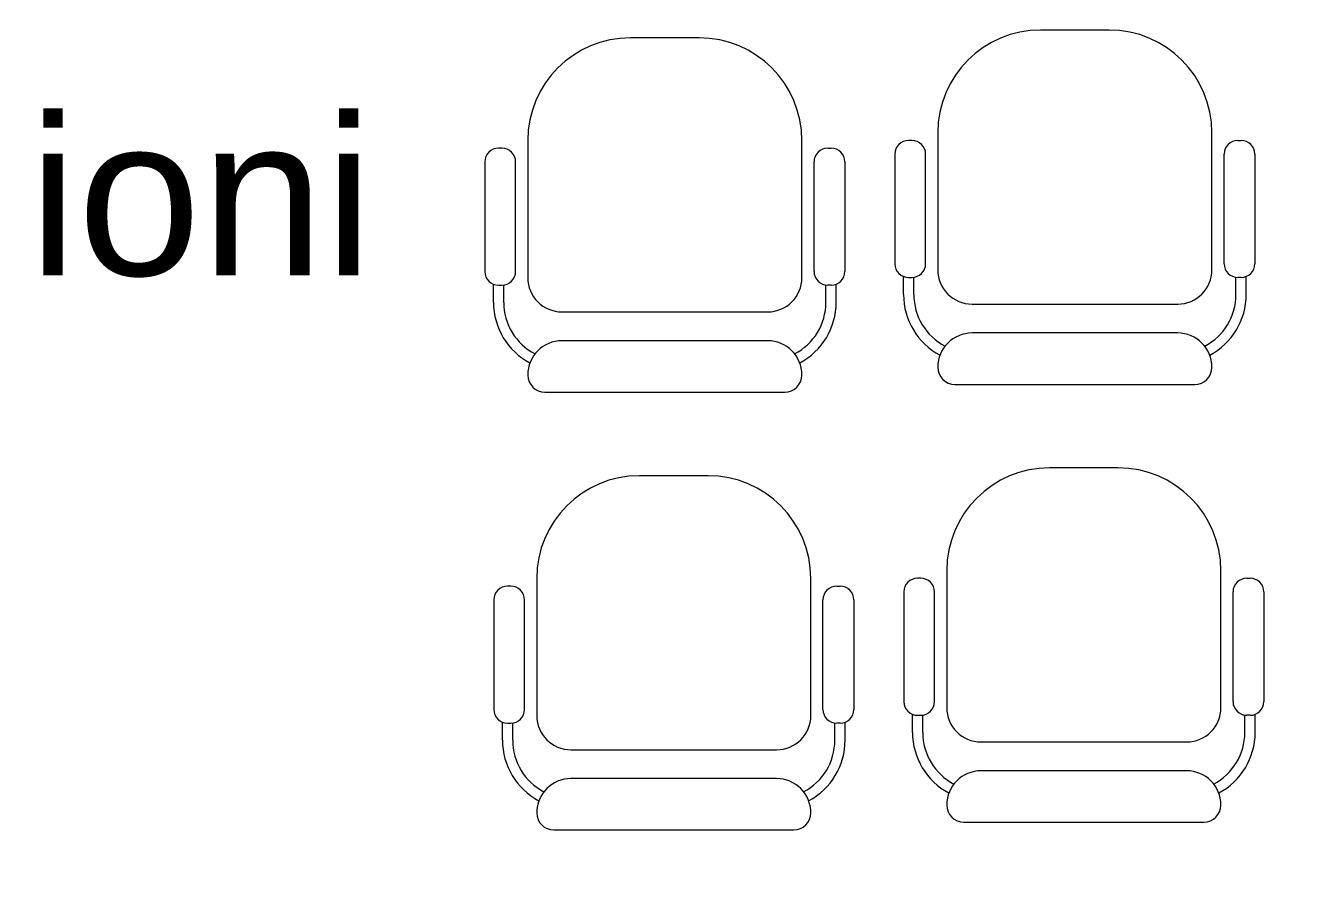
# Model space of a CAD drawing. Header units: millimetres. Extents: x -1911 to 4021, y -174 to 2851.
# Drawn here: x 2911.8 to 3111.5, y 1491.7 to 1625.1 of the extents above; entities that cross this region are included whole.
import ezdxf

# ---------------------------------------------------------------- set-up
doc = ezdxf.new("R2010")
doc.units = ezdxf.units.MM
doc.layers.add('ARREDI attrezzature - furniture', color=175, linetype='Continuous', lineweight=9)
doc.styles.get("Standard").update_dxf_attribs({"font": 'arial.ttf'})

msp = doc.modelspace()

# ---------------------------------------------------------------- linework, layer by layer
at = {"color": 2}
for radius in [700.64, 695.64]:
    msp.add_arc((2858.04, 1352.78), radius, 2.45403, 177.54597, dxfattribs=at)
at = {"layer": 'ARREDI attrezzature - furniture'}
for p, q in [((3082.55, 1624.33), (3071.75, 1624.33)), ((3082.55, 1624.33), (3071.75, 1624.33)), ((3082.55, 1624.33), (3071.75, 1624.33)), ((3082.55, 1624.33), (3071.75, 1624.33)), ((3082.55, 1624.33), (3071.75, 1624.33)), ((3082.55, 1624.33), (3071.75, 1624.33)), ((3017.94, 1623.1), (3007.14, 1623.1)), ((3017.94, 1623.1), (3007.14, 1623.1)), ((3017.94, 1623.1), (3007.14, 1623.1)), ((3017.94, 1623.1), (3007.14, 1623.1)), ((3017.94, 1623.1), (3007.14, 1623.1)), ((3017.94, 1623.1), (3007.14, 1623.1)), ((3055.55, 1608.13), (3055.55, 1586.53)), ((3055.55, 1608.13), (3055.55, 1586.53)), ((3055.55, 1608.13), (3055.55, 1586.53)), ((3055.55, 1608.13), (3055.55, 1586.53)), ((3055.55, 1608.13), (3055.55, 1586.53)), ((3055.55, 1608.13), (3055.55, 1586.53)), ((3098.75, 1586.53), (3098.75, 1608.13)), ((3098.75, 1586.53), (3098.75, 1608.13)), ((3098.75, 1586.53), (3098.75, 1608.13)), ((3098.75, 1586.53), (3098.75, 1608.13)), ((3098.75, 1586.53), (3098.75, 1608.13)), ((3098.75, 1586.53), (3098.75, 1608.13)), ((2986.87, 1605.7), (2986.33, 1605.7)), ((2986.87, 1605.7), (2986.33, 1605.7)), ((2986.87, 1605.7), (2986.33, 1605.7)), ((2986.87, 1605.7), (2986.33, 1605.7)), ((2986.87, 1605.7), (2986.33, 1605.7)), ((2986.87, 1605.7), (2986.33, 1605.7)), ((2990.94, 1606.9), (2990.94, 1585.3)), ((2990.94, 1606.9), (2990.94, 1585.3)), ((2990.94, 1606.9), (2990.94, 1585.3)), ((2990.94, 1606.9), (2990.94, 1585.3)), ((2990.94, 1606.9), (2990.94, 1585.3)), ((2990.94, 1606.9), (2990.94, 1585.3)), ((3034.14, 1585.3), (3034.14, 1606.9)), ((3034.14, 1585.3), (3034.14, 1606.9)), ((3034.14, 1585.3), (3034.14, 1606.9)), ((3034.14, 1585.3), (3034.14, 1606.9)), ((3034.14, 1585.3), (3034.14, 1606.9)), ((3034.14, 1585.3), (3034.14, 1606.9)), ((3038.21, 1605.7), (3038.75, 1605.7)), ((3038.21, 1605.7), (3038.75, 1605.7)), ((3038.21, 1605.7), (3038.75, 1605.7)), ((3038.21, 1605.7), (3038.75, 1605.7)), ((3038.21, 1605.7), (3038.75, 1605.7)), ((3038.21, 1605.7), (3038.75, 1605.7)), ((3051.48, 1606.93), (3050.94, 1606.93)), ((3051.48, 1606.93), (3050.94, 1606.93)), ((3051.48, 1606.93), (3050.94, 1606.93)), ((3051.48, 1606.93), (3050.94, 1606.93)), ((3051.48, 1606.93), (3050.94, 1606.93)), ((3051.48, 1606.93), (3050.94, 1606.93)), ((3102.82, 1606.93), (3103.36, 1606.93)), ((3102.82, 1606.93), (3103.36, 1606.93)), ((3102.82, 1606.93), (3103.36, 1606.93)), ((3102.82, 1606.93), (3103.36, 1606.93)), ((3102.82, 1606.93), (3103.36, 1606.93)), ((3102.82, 1606.93), (3103.36, 1606.93)), ((2984.17, 1603.54), (2984.17, 1586.26)), ((2984.17, 1603.54), (2984.17, 1586.26)), ((2984.17, 1603.54), (2984.17, 1586.26)), ((2984.17, 1603.54), (2984.17, 1586.26)), ((2984.17, 1603.54), (2984.17, 1586.26)), ((2984.17, 1603.54), (2984.17, 1586.26)), ((2989.03, 1586.26), (2989.03, 1603.54)), ((2989.03, 1586.26), (2989.03, 1603.54)), ((2989.03, 1586.26), (2989.03, 1603.54)), ((2989.03, 1586.26), (2989.03, 1603.54)), ((2989.03, 1586.26), (2989.03, 1603.54)), ((2989.03, 1586.26), (2989.03, 1603.54)), ((3036.05, 1586.26), (3036.05, 1603.54)), ((3036.05, 1586.26), (3036.05, 1603.54)), ((3036.05, 1586.26), (3036.05, 1603.54)), ((3036.05, 1586.26), (3036.05, 1603.54)), ((3036.05, 1586.26), (3036.05, 1603.54)), ((3036.05, 1586.26), (3036.05, 1603.54)), ((3040.91, 1603.54), (3040.91, 1586.26)), ((3040.91, 1603.54), (3040.91, 1586.26)), ((3040.91, 1603.54), (3040.91, 1586.26)), ((3040.91, 1603.54), (3040.91, 1586.26)), ((3040.91, 1603.54), (3040.91, 1586.26)), ((3040.91, 1603.54), (3040.91, 1586.26)), ((3048.78, 1604.77), (3048.78, 1587.49)), ((3048.78, 1604.77), (3048.78, 1587.49)), ((3048.78, 1604.77), (3048.78, 1587.49)), ((3048.78, 1604.77), (3048.78, 1587.49)), ((3048.78, 1604.77), (3048.78, 1587.49)), ((3048.78, 1604.77), (3048.78, 1587.49)), ((3053.64, 1587.49), (3053.64, 1604.77)), ((3053.64, 1587.49), (3053.64, 1604.77)), ((3053.64, 1587.49), (3053.64, 1604.77)), ((3053.64, 1587.49), (3053.64, 1604.77)), ((3053.64, 1587.49), (3053.64, 1604.77)), ((3053.64, 1587.49), (3053.64, 1604.77)), ((3100.66, 1587.49), (3100.66, 1604.77)), ((3100.66, 1587.49), (3100.66, 1604.77)), ((3100.66, 1587.49), (3100.66, 1604.77)), ((3100.66, 1587.49), (3100.66, 1604.77)), ((3100.66, 1587.49), (3100.66, 1604.77)), ((3100.66, 1587.49), (3100.66, 1604.77)), ((3105.52, 1604.77), (3105.52, 1587.49)), ((3105.52, 1604.77), (3105.52, 1587.49)), ((3105.52, 1604.77), (3105.52, 1587.49)), ((3105.52, 1604.77), (3105.52, 1587.49)), ((3105.52, 1604.77), (3105.52, 1587.49)), ((3105.52, 1604.77), (3105.52, 1587.49)), ((2985.54, 1581.4), (2985.54, 1584.25)), ((2985.54, 1581.4), (2985.54, 1584.25)), ((2985.54, 1581.4), (2985.54, 1584.25)), ((2985.54, 1581.4), (2985.54, 1584.25)), ((2985.54, 1581.4), (2985.54, 1584.25)), ((2985.54, 1581.4), (2985.54, 1584.25)), ((2986.33, 1584.1), (2986.87, 1584.1)), ((2986.33, 1584.1), (2986.87, 1584.1)), ((2986.33, 1584.1), (2986.87, 1584.1)), ((2986.33, 1584.1), (2986.87, 1584.1)), ((2986.33, 1584.1), (2986.87, 1584.1)), ((2986.33, 1584.1), (2986.87, 1584.1)), ((2987.16, 1581.4), (2987.16, 1584.12)), ((2987.16, 1581.4), (2987.16, 1584.12)), ((2987.16, 1581.4), (2987.16, 1584.12)), ((2987.16, 1581.4), (2987.16, 1584.12)), ((2987.16, 1581.4), (2987.16, 1584.12)), ((2987.16, 1581.4), (2987.16, 1584.12)), ((3037.92, 1581.4), (3037.92, 1584.12)), ((3037.92, 1581.4), (3037.92, 1584.12)), ((3037.92, 1581.4), (3037.92, 1584.12)), ((3037.92, 1581.4), (3037.92, 1584.12)), ((3037.92, 1581.4), (3037.92, 1584.12)), ((3037.92, 1581.4), (3037.92, 1584.12)), ((3038.75, 1584.1), (3038.21, 1584.1)), ((3038.75, 1584.1), (3038.21, 1584.1)), ((3038.75, 1584.1), (3038.21, 1584.1)), ((3038.75, 1584.1), (3038.21, 1584.1)), ((3038.75, 1584.1), (3038.21, 1584.1)), ((3038.75, 1584.1), (3038.21, 1584.1)), ((3039.54, 1581.4), (3039.54, 1584.25)), ((3039.54, 1581.4), (3039.54, 1584.25)), ((3039.54, 1581.4), (3039.54, 1584.25)), ((3039.54, 1581.4), (3039.54, 1584.25)), ((3039.54, 1581.4), (3039.54, 1584.25)), ((3039.54, 1581.4), (3039.54, 1584.25)), ((3050.15, 1582.63), (3050.15, 1585.48)), ((3050.15, 1582.63), (3050.15, 1585.48)), ((3050.15, 1582.63), (3050.15, 1585.48)), ((3050.15, 1582.63), (3050.15, 1585.48)), ((3050.15, 1582.63), (3050.15, 1585.48)), ((3050.15, 1582.63), (3050.15, 1585.48)), ((3050.94, 1585.33), (3051.48, 1585.33)), ((3050.94, 1585.33), (3051.48, 1585.33)), ((3050.94, 1585.33), (3051.48, 1585.33)), ((3050.94, 1585.33), (3051.48, 1585.33)), ((3050.94, 1585.33), (3051.48, 1585.33)), ((3050.94, 1585.33), (3051.48, 1585.33)), ((3051.77, 1582.63), (3051.77, 1585.34)), ((3051.77, 1582.63), (3051.77, 1585.34)), ((3051.77, 1582.63), (3051.77, 1585.34)), ((3051.77, 1582.63), (3051.77, 1585.34)), ((3051.77, 1582.63), (3051.77, 1585.34)), ((3051.77, 1582.63), (3051.77, 1585.34)), ((3102.53, 1582.63), (3102.53, 1585.34)), ((3102.53, 1582.63), (3102.53, 1585.34)), ((3102.53, 1582.63), (3102.53, 1585.34)), ((3102.53, 1582.63), (3102.53, 1585.34)), ((3102.53, 1582.63), (3102.53, 1585.34)), ((3102.53, 1582.63), (3102.53, 1585.34)), ((3103.36, 1585.33), (3102.82, 1585.33)), ((3103.36, 1585.33), (3102.82, 1585.33)), ((3103.36, 1585.33), (3102.82, 1585.33)), ((3103.36, 1585.33), (3102.82, 1585.33)), ((3103.36, 1585.33), (3102.82, 1585.33)), ((3103.36, 1585.33), (3102.82, 1585.33)), ((3104.15, 1582.63), (3104.15, 1585.48)), ((3104.15, 1582.63), (3104.15, 1585.48)), ((3104.15, 1582.63), (3104.15, 1585.48)), ((3104.15, 1582.63), (3104.15, 1585.48)), ((3104.15, 1582.63), (3104.15, 1585.48)), ((3104.15, 1582.63), (3104.15, 1585.48)), ((2996.34, 1579.9), (3028.74, 1579.9)), ((2996.34, 1579.9), (3028.74, 1579.9)), ((2996.34, 1579.9), (3028.74, 1579.9)), ((2996.34, 1579.9), (3028.74, 1579.9)), ((2996.34, 1579.9), (3028.74, 1579.9)), ((2996.34, 1579.9), (3028.74, 1579.9)), ((3060.95, 1581.13), (3093.35, 1581.13)), ((3060.95, 1581.13), (3093.35, 1581.13)), ((3060.95, 1581.13), (3093.35, 1581.13)), ((3060.95, 1581.13), (3093.35, 1581.13)), ((3060.95, 1581.13), (3093.35, 1581.13)), ((3060.95, 1581.13), (3093.35, 1581.13)), ((3093.35, 1576.57), (3060.95, 1576.57)), ((3093.35, 1576.57), (3060.95, 1576.57)), ((3093.35, 1576.57), (3060.95, 1576.57)), ((3093.35, 1576.57), (3060.95, 1576.57)), ((3093.35, 1576.57), (3060.95, 1576.57)), ((3093.35, 1576.57), (3060.95, 1576.57)), ((3028.74, 1575.34), (2996.34, 1575.34)), ((3028.74, 1575.34), (2996.34, 1575.34)), ((3028.74, 1575.34), (2996.34, 1575.34)), ((3028.74, 1575.34), (2996.34, 1575.34)), ((3028.74, 1575.34), (2996.34, 1575.34)), ((3028.74, 1575.34), (2996.34, 1575.34)), ((2990.94, 1569.94), (2990.94, 1569.94)), ((2990.94, 1569.94), (2990.94, 1569.94)), ((2990.94, 1569.94), (2990.94, 1569.94)), ((3034.14, 1569.94), (3034.14, 1569.94)), ((3034.14, 1569.94), (3034.14, 1569.94)), ((3034.14, 1569.94), (3034.14, 1569.94)), ((3055.55, 1571.17), (3055.55, 1571.17)), ((3055.55, 1571.17), (3055.55, 1571.17)), ((3055.55, 1571.17), (3055.55, 1571.17)), ((3098.75, 1571.17), (3098.75, 1571.17)), ((3098.75, 1571.17), (3098.75, 1571.17)), ((3098.75, 1571.17), (3098.75, 1571.17)), ((3058.25, 1568.47), (3096.05, 1568.47)), ((3058.25, 1568.47), (3096.05, 1568.47)), ((3058.25, 1568.47), (3096.05, 1568.47)), ((3058.25, 1568.47), (3096.05, 1568.47)), ((2993.64, 1567.24), (3031.44, 1567.24)), ((2993.64, 1567.24), (3031.44, 1567.24)), ((2993.64, 1567.24), (3031.44, 1567.24)), ((2993.64, 1567.24), (3031.44, 1567.24)), ((3019.35, 1554.07), (3008.55, 1554.07)), ((3019.35, 1554.07), (3008.55, 1554.07)), ((3019.35, 1554.07), (3008.55, 1554.07)), ((3019.35, 1554.07), (3008.55, 1554.07)), ((3019.35, 1554.07), (3008.55, 1554.07)), ((3019.35, 1554.07), (3008.55, 1554.07)), ((3083.96, 1555.3), (3073.16, 1555.3)), ((3083.96, 1555.3), (3073.16, 1555.3)), ((3083.96, 1555.3), (3073.16, 1555.3)), ((3083.96, 1555.3), (3073.16, 1555.3)), ((3083.96, 1555.3), (3073.16, 1555.3)), ((3083.96, 1555.3), (3073.16, 1555.3)), ((2992.35, 1537.87), (2992.35, 1516.27)), ((2992.35, 1537.87), (2992.35, 1516.27)), ((2992.35, 1537.87), (2992.35, 1516.27)), ((2992.35, 1537.87), (2992.35, 1516.27)), ((2992.35, 1537.87), (2992.35, 1516.27)), ((2992.35, 1537.87), (2992.35, 1516.27)), ((3035.55, 1516.27), (3035.55, 1537.87)), ((3035.55, 1516.27), (3035.55, 1537.87)), ((3035.55, 1516.27), (3035.55, 1537.87)), ((3035.55, 1516.27), (3035.55, 1537.87)), ((3035.55, 1516.27), (3035.55, 1537.87)), ((3035.55, 1516.27), (3035.55, 1537.87)), ((3052.89, 1537.9), (3052.35, 1537.9)), ((3052.89, 1537.9), (3052.35, 1537.9)), ((3052.89, 1537.9), (3052.35, 1537.9)), ((3052.89, 1537.9), (3052.35, 1537.9)), ((3052.89, 1537.9), (3052.35, 1537.9)), ((3052.89, 1537.9), (3052.35, 1537.9)), ((3056.96, 1539.1), (3056.96, 1517.5)), ((3056.96, 1539.1), (3056.96, 1517.5)), ((3056.96, 1539.1), (3056.96, 1517.5)), ((3056.96, 1539.1), (3056.96, 1517.5)), ((3056.96, 1539.1), (3056.96, 1517.5)), ((3056.96, 1539.1), (3056.96, 1517.5)), ((3100.16, 1517.5), (3100.16, 1539.1)), ((3100.16, 1517.5), (3100.16, 1539.1)), ((3100.16, 1517.5), (3100.16, 1539.1)), ((3100.16, 1517.5), (3100.16, 1539.1)), ((3100.16, 1517.5), (3100.16, 1539.1)), ((3100.16, 1517.5), (3100.16, 1539.1)), ((3104.23, 1537.9), (3104.77, 1537.9)), ((3104.23, 1537.9), (3104.77, 1537.9)), ((3104.23, 1537.9), (3104.77, 1537.9)), ((3104.23, 1537.9), (3104.77, 1537.9)), ((3104.23, 1537.9), (3104.77, 1537.9)), ((3104.23, 1537.9), (3104.77, 1537.9)), ((2988.28, 1536.67), (2987.74, 1536.67)), ((2988.28, 1536.67), (2987.74, 1536.67)), ((2988.28, 1536.67), (2987.74, 1536.67)), ((2988.28, 1536.67), (2987.74, 1536.67)), ((2988.28, 1536.67), (2987.74, 1536.67)), ((2988.28, 1536.67), (2987.74, 1536.67)), ((3039.62, 1536.67), (3040.16, 1536.67)), ((3039.62, 1536.67), (3040.16, 1536.67)), ((3039.62, 1536.67), (3040.16, 1536.67)), ((3039.62, 1536.67), (3040.16, 1536.67)), ((3039.62, 1536.67), (3040.16, 1536.67)), ((3039.62, 1536.67), (3040.16, 1536.67)), ((3050.19, 1535.74), (3050.19, 1518.46)), ((3050.19, 1535.74), (3050.19, 1518.46)), ((3050.19, 1535.74), (3050.19, 1518.46)), ((3050.19, 1535.74), (3050.19, 1518.46)), ((3050.19, 1535.74), (3050.19, 1518.46)), ((3050.19, 1535.74), (3050.19, 1518.46)), ((3055.05, 1518.46), (3055.05, 1535.74)), ((3055.05, 1518.46), (3055.05, 1535.74)), ((3055.05, 1518.46), (3055.05, 1535.74)), ((3055.05, 1518.46), (3055.05, 1535.74)), ((3055.05, 1518.46), (3055.05, 1535.74)), ((3055.05, 1518.46), (3055.05, 1535.74)), ((3102.07, 1518.46), (3102.07, 1535.74)), ((3102.07, 1518.46), (3102.07, 1535.74)), ((3102.07, 1518.46), (3102.07, 1535.74)), ((3102.07, 1518.46), (3102.07, 1535.74)), ((3102.07, 1518.46), (3102.07, 1535.74)), ((3102.07, 1518.46), (3102.07, 1535.74)), ((3106.93, 1535.74), (3106.93, 1518.46)), ((3106.93, 1535.74), (3106.93, 1518.46)), ((3106.93, 1535.74), (3106.93, 1518.46)), ((3106.93, 1535.74), (3106.93, 1518.46)), ((3106.93, 1535.74), (3106.93, 1518.46)), ((3106.93, 1535.74), (3106.93, 1518.46)), ((2985.58, 1534.51), (2985.58, 1517.23)), ((2985.58, 1534.51), (2985.58, 1517.23)), ((2985.58, 1534.51), (2985.58, 1517.23)), ((2985.58, 1534.51), (2985.58, 1517.23)), ((2985.58, 1534.51), (2985.58, 1517.23)), ((2985.58, 1534.51), (2985.58, 1517.23)), ((2990.44, 1517.23), (2990.44, 1534.51)), ((2990.44, 1517.23), (2990.44, 1534.51)), ((2990.44, 1517.23), (2990.44, 1534.51)), ((2990.44, 1517.23), (2990.44, 1534.51)), ((2990.44, 1517.23), (2990.44, 1534.51)), ((2990.44, 1517.23), (2990.44, 1534.51)), ((3037.46, 1517.23), (3037.46, 1534.51)), ((3037.46, 1517.23), (3037.46, 1534.51)), ((3037.46, 1517.23), (3037.46, 1534.51)), ((3037.46, 1517.23), (3037.46, 1534.51)), ((3037.46, 1517.23), (3037.46, 1534.51)), ((3037.46, 1517.23), (3037.46, 1534.51)), ((3042.32, 1534.51), (3042.32, 1517.23)), ((3042.32, 1534.51), (3042.32, 1517.23)), ((3042.32, 1534.51), (3042.32, 1517.23)), ((3042.32, 1534.51), (3042.32, 1517.23)), ((3042.32, 1534.51), (3042.32, 1517.23)), ((3042.32, 1534.51), (3042.32, 1517.23)), ((3051.56, 1513.6), (3051.56, 1516.45)), ((3051.56, 1513.6), (3051.56, 1516.45)), ((3051.56, 1513.6), (3051.56, 1516.45)), ((3051.56, 1513.6), (3051.56, 1516.45)), ((3051.56, 1513.6), (3051.56, 1516.45)), ((3051.56, 1513.6), (3051.56, 1516.45)), ((3052.35, 1516.3), (3052.89, 1516.3)), ((3052.35, 1516.3), (3052.89, 1516.3)), ((3052.35, 1516.3), (3052.89, 1516.3)), ((3052.35, 1516.3), (3052.89, 1516.3)), ((3052.35, 1516.3), (3052.89, 1516.3)), ((3052.35, 1516.3), (3052.89, 1516.3)), ((3053.18, 1513.6), (3053.18, 1516.32)), ((3053.18, 1513.6), (3053.18, 1516.32)), ((3053.18, 1513.6), (3053.18, 1516.32)), ((3053.18, 1513.6), (3053.18, 1516.32)), ((3053.18, 1513.6), (3053.18, 1516.32)), ((3053.18, 1513.6), (3053.18, 1516.32)), ((3103.94, 1513.6), (3103.94, 1516.32)), ((3103.94, 1513.6), (3103.94, 1516.32)), ((3103.94, 1513.6), (3103.94, 1516.32)), ((3103.94, 1513.6), (3103.94, 1516.32)), ((3103.94, 1513.6), (3103.94, 1516.32)), ((3103.94, 1513.6), (3103.94, 1516.32)), ((3104.77, 1516.3), (3104.23, 1516.3)), ((3104.77, 1516.3), (3104.23, 1516.3)), ((3104.77, 1516.3), (3104.23, 1516.3)), ((3104.77, 1516.3), (3104.23, 1516.3)), ((3104.77, 1516.3), (3104.23, 1516.3)), ((3104.77, 1516.3), (3104.23, 1516.3)), ((3105.56, 1513.6), (3105.56, 1516.45)), ((3105.56, 1513.6), (3105.56, 1516.45)), ((3105.56, 1513.6), (3105.56, 1516.45)), ((3105.56, 1513.6), (3105.56, 1516.45)), ((3105.56, 1513.6), (3105.56, 1516.45)), ((3105.56, 1513.6), (3105.56, 1516.45)), ((2986.95, 1512.37), (2986.95, 1515.22)), ((2986.95, 1512.37), (2986.95, 1515.22)), ((2986.95, 1512.37), (2986.95, 1515.22)), ((2986.95, 1512.37), (2986.95, 1515.22)), ((2986.95, 1512.37), (2986.95, 1515.22)), ((2986.95, 1512.37), (2986.95, 1515.22)), ((2987.74, 1515.07), (2988.28, 1515.07)), ((2987.74, 1515.07), (2988.28, 1515.07)), ((2987.74, 1515.07), (2988.28, 1515.07)), ((2987.74, 1515.07), (2988.28, 1515.07)), ((2987.74, 1515.07), (2988.28, 1515.07)), ((2987.74, 1515.07), (2988.28, 1515.07)), ((2988.57, 1512.37), (2988.57, 1515.09)), ((2988.57, 1512.37), (2988.57, 1515.09)), ((2988.57, 1512.37), (2988.57, 1515.09)), ((2988.57, 1512.37), (2988.57, 1515.09)), ((2988.57, 1512.37), (2988.57, 1515.09)), ((2988.57, 1512.37), (2988.57, 1515.09)), ((3039.33, 1512.37), (3039.33, 1515.09)), ((3039.33, 1512.37), (3039.33, 1515.09)), ((3039.33, 1512.37), (3039.33, 1515.09)), ((3039.33, 1512.37), (3039.33, 1515.09)), ((3039.33, 1512.37), (3039.33, 1515.09)), ((3039.33, 1512.37), (3039.33, 1515.09)), ((3040.16, 1515.07), (3039.62, 1515.07)), ((3040.16, 1515.07), (3039.62, 1515.07)), ((3040.16, 1515.07), (3039.62, 1515.07)), ((3040.16, 1515.07), (3039.62, 1515.07)), ((3040.16, 1515.07), (3039.62, 1515.07)), ((3040.16, 1515.07), (3039.62, 1515.07)), ((3040.95, 1512.37), (3040.95, 1515.22)), ((3040.95, 1512.37), (3040.95, 1515.22)), ((3040.95, 1512.37), (3040.95, 1515.22)), ((3040.95, 1512.37), (3040.95, 1515.22)), ((3040.95, 1512.37), (3040.95, 1515.22)), ((3040.95, 1512.37), (3040.95, 1515.22)), ((3062.36, 1512.1), (3094.76, 1512.1)), ((3062.36, 1512.1), (3094.76, 1512.1)), ((3062.36, 1512.1), (3094.76, 1512.1)), ((3062.36, 1512.1), (3094.76, 1512.1)), ((3062.36, 1512.1), (3094.76, 1512.1)), ((3062.36, 1512.1), (3094.76, 1512.1)), ((2997.75, 1510.87), (3030.15, 1510.87)), ((2997.75, 1510.87), (3030.15, 1510.87)), ((2997.75, 1510.87), (3030.15, 1510.87)), ((2997.75, 1510.87), (3030.15, 1510.87)), ((2997.75, 1510.87), (3030.15, 1510.87)), ((2997.75, 1510.87), (3030.15, 1510.87)), ((3030.15, 1506.32), (2997.75, 1506.32)), ((3030.15, 1506.32), (2997.75, 1506.32)), ((3030.15, 1506.32), (2997.75, 1506.32)), ((3030.15, 1506.32), (2997.75, 1506.32)), ((3030.15, 1506.32), (2997.75, 1506.32)), ((3030.15, 1506.32), (2997.75, 1506.32)), ((3094.76, 1507.55), (3062.36, 1507.55)), ((3094.76, 1507.55), (3062.36, 1507.55)), ((3094.76, 1507.55), (3062.36, 1507.55)), ((3094.76, 1507.55), (3062.36, 1507.55)), ((3094.76, 1507.55), (3062.36, 1507.55)), ((3094.76, 1507.55), (3062.36, 1507.55)), ((3056.96, 1502.15), (3056.96, 1502.15)), ((3056.96, 1502.15), (3056.96, 1502.15)), ((3056.96, 1502.15), (3056.96, 1502.15)), ((3100.16, 1502.15), (3100.16, 1502.15)), ((3100.16, 1502.15), (3100.16, 1502.15)), ((3100.16, 1502.15), (3100.16, 1502.15)), ((2992.35, 1500.92), (2992.35, 1500.92)), ((2992.35, 1500.92), (2992.35, 1500.92)), ((2992.35, 1500.92), (2992.35, 1500.92)), ((3035.55, 1500.92), (3035.55, 1500.92)), ((3035.55, 1500.92), (3035.55, 1500.92)), ((3035.55, 1500.92), (3035.55, 1500.92)), ((2995.05, 1498.22), (3032.85, 1498.22)), ((2995.05, 1498.22), (3032.85, 1498.22)), ((2995.05, 1498.22), (3032.85, 1498.22)), ((2995.05, 1498.22), (3032.85, 1498.22)), ((3059.66, 1499.45), (3097.46, 1499.45)), ((3059.66, 1499.45), (3097.46, 1499.45)), ((3059.66, 1499.45), (3097.46, 1499.45)), ((3059.66, 1499.45), (3097.46, 1499.45))]:
    msp.add_line(p, q, dxfattribs=at)
for centre, radius, start, end in [((3071.75, 1608.13), 16.2, 90, 180), ((3071.75, 1608.13), 16.2, 90, 180), ((3071.75, 1608.13), 16.2, 90, 180), ((3071.75, 1608.13), 16.2, 90, 180), ((3071.75, 1608.13), 16.2, 90, 180), ((3071.75, 1608.13), 16.2, 90, 180), ((3082.55, 1608.13), 16.2, 0, 90), ((3082.55, 1608.13), 16.2, 0, 90), ((3082.55, 1608.13), 16.2, 0, 90), ((3082.55, 1608.13), 16.2, 0, 90), ((3082.55, 1608.13), 16.2, 0, 90), ((3082.55, 1608.13), 16.2, 0, 90), ((3007.14, 1606.9), 16.2, 90, 180), ((3007.14, 1606.9), 16.2, 90, 180), ((3007.14, 1606.9), 16.2, 90, 180), ((3007.14, 1606.9), 16.2, 90, 180), ((3007.14, 1606.9), 16.2, 90, 180), ((3007.14, 1606.9), 16.2, 90, 180), ((3017.94, 1606.9), 16.2, 0, 90), ((3017.94, 1606.9), 16.2, 0, 90), ((3017.94, 1606.9), 16.2, 0, 90), ((3017.94, 1606.9), 16.2, 0, 90), ((3017.94, 1606.9), 16.2, 0, 90), ((3017.94, 1606.9), 16.2, 0, 90), ((2986.33, 1603.54), 2.16, 90, 180), ((2986.33, 1603.54), 2.16, 90, 180), ((2986.33, 1603.54), 2.16, 90, 180), ((2986.33, 1603.54), 2.16, 90, 180), ((2986.33, 1603.54), 2.16, 90, 180), ((2986.33, 1603.54), 2.16, 90, 180), ((2986.87, 1603.54), 2.16, 0, 90), ((2986.87, 1603.54), 2.16, 0, 90), ((2986.87, 1603.54), 2.16, 0, 90), ((2986.87, 1603.54), 2.16, 0, 90), ((2986.87, 1603.54), 2.16, 0, 90), ((2986.87, 1603.54), 2.16, 0, 90), ((3038.21, 1603.54), 2.16, 90, 180), ((3038.21, 1603.54), 2.16, 90, 180), ((3038.21, 1603.54), 2.16, 90, 180), ((3038.21, 1603.54), 2.16, 90, 180), ((3038.21, 1603.54), 2.16, 90, 180), ((3038.21, 1603.54), 2.16, 90, 180), ((3038.75, 1603.54), 2.16, 0, 90), ((3038.75, 1603.54), 2.16, 0, 90), ((3038.75, 1603.54), 2.16, 0, 90), ((3038.75, 1603.54), 2.16, 0, 90), ((3038.75, 1603.54), 2.16, 0, 90), ((3038.75, 1603.54), 2.16, 0, 90), ((3050.94, 1604.77), 2.16, 90, 180), ((3050.94, 1604.77), 2.16, 90, 180), ((3050.94, 1604.77), 2.16, 90, 180), ((3050.94, 1604.77), 2.16, 90, 180), ((3050.94, 1604.77), 2.16, 90, 180), ((3050.94, 1604.77), 2.16, 90, 180), ((3051.48, 1604.77), 2.16, 0, 90), ((3051.48, 1604.77), 2.16, 0, 90), ((3051.48, 1604.77), 2.16, 0, 90), ((3051.48, 1604.77), 2.16, 0, 90), ((3051.48, 1604.77), 2.16, 0, 90), ((3051.48, 1604.77), 2.16, 0, 90), ((3102.82, 1604.77), 2.16, 90, 180), ((3102.82, 1604.77), 2.16, 90, 180), ((3102.82, 1604.77), 2.16, 90, 180), ((3102.82, 1604.77), 2.16, 90, 180), ((3102.82, 1604.77), 2.16, 90, 180), ((3102.82, 1604.77), 2.16, 90, 180), ((3103.36, 1604.77), 2.16, 0, 90), ((3103.36, 1604.77), 2.16, 0, 90), ((3103.36, 1604.77), 2.16, 0, 90), ((3103.36, 1604.77), 2.16, 0, 90), ((3103.36, 1604.77), 2.16, 0, 90), ((3103.36, 1604.77), 2.16, 0, 90), ((2986.33, 1586.26), 2.16, 180, 270), ((2986.33, 1586.26), 2.16, 180, 270), ((2986.33, 1586.26), 2.16, 180, 270), ((2986.33, 1586.26), 2.16, 180, 270), ((2986.33, 1586.26), 2.16, 180, 270), ((2986.33, 1586.26), 2.16, 180, 270), ((2986.87, 1586.26), 2.16, 270, 0), ((2986.87, 1586.26), 2.16, 270, 0), ((2986.87, 1586.26), 2.16, 270, 0), ((2986.87, 1586.26), 2.16, 270, 0), ((2986.87, 1586.26), 2.16, 270, 0), ((2986.87, 1586.26), 2.16, 270, 0), ((3038.21, 1586.26), 2.16, 180, 270), ((3038.21, 1586.26), 2.16, 180, 270), ((3038.21, 1586.26), 2.16, 180, 270), ((3038.21, 1586.26), 2.16, 180, 270), ((3038.21, 1586.26), 2.16, 180, 270), ((3038.21, 1586.26), 2.16, 180, 270), ((3038.75, 1586.26), 2.16, 270, 0), ((3038.75, 1586.26), 2.16, 270, 0), ((3038.75, 1586.26), 2.16, 270, 0), ((3038.75, 1586.26), 2.16, 270, 0), ((3038.75, 1586.26), 2.16, 270, 0), ((3038.75, 1586.26), 2.16, 270, 0), ((3050.94, 1587.49), 2.16, 180, 270), ((3050.94, 1587.49), 2.16, 180, 270), ((3050.94, 1587.49), 2.16, 180, 270), ((3050.94, 1587.49), 2.16, 180, 270), ((3050.94, 1587.49), 2.16, 180, 270), ((3050.94, 1587.49), 2.16, 180, 270), ((3051.48, 1587.49), 2.16, 270, 0), ((3051.48, 1587.49), 2.16, 270, 0), ((3051.48, 1587.49), 2.16, 270, 0), ((3051.48, 1587.49), 2.16, 270, 0), ((3051.48, 1587.49), 2.16, 270, 0), ((3051.48, 1587.49), 2.16, 270, 0), ((3060.95, 1586.53), 5.4, 180, 270), ((3060.95, 1586.53), 5.4, 180, 270), ((3060.95, 1586.53), 5.4, 180, 270), ((3060.95, 1586.53), 5.4, 180, 270), ((3060.95, 1586.53), 5.4, 180, 270), ((3060.95, 1586.53), 5.4, 180, 270), ((3093.35, 1586.53), 5.4, 270, 360), ((3093.35, 1586.53), 5.4, 270, 360), ((3093.35, 1586.53), 5.4, 270, 360), ((3093.35, 1586.53), 5.4, 270, 360), ((3093.35, 1586.53), 5.4, 270, 360), ((3093.35, 1586.53), 5.4, 270, 360), ((3102.82, 1587.49), 2.16, 180, 270), ((3102.82, 1587.49), 2.16, 180, 270), ((3102.82, 1587.49), 2.16, 180, 270), ((3102.82, 1587.49), 2.16, 180, 270), ((3102.82, 1587.49), 2.16, 180, 270), ((3102.82, 1587.49), 2.16, 180, 270), ((3103.36, 1587.49), 2.16, 270, 0), ((3103.36, 1587.49), 2.16, 270, 0), ((3103.36, 1587.49), 2.16, 270, 0), ((3103.36, 1587.49), 2.16, 270, 0), ((3103.36, 1587.49), 2.16, 270, 0), ((3103.36, 1587.49), 2.16, 270, 0), ((2996.34, 1585.3), 5.4, 180, 270), ((2996.34, 1585.3), 5.4, 180, 270), ((2996.34, 1585.3), 5.4, 180, 270), ((2996.34, 1585.3), 5.4, 180, 270), ((2996.34, 1585.3), 5.4, 180, 270), ((2996.34, 1585.3), 5.4, 180, 270), ((3028.74, 1585.3), 5.4, 270, 360), ((3028.74, 1585.3), 5.4, 270, 360), ((3028.74, 1585.3), 5.4, 270, 360), ((3028.74, 1585.3), 5.4, 270, 360), ((3028.74, 1585.3), 5.4, 270, 360), ((3028.74, 1585.3), 5.4, 270, 360), ((3060.95, 1582.63), 10.8, 180, 242.1194), ((3060.95, 1582.63), 10.8, 180, 242.1194), ((3060.95, 1582.63), 10.8, 180, 242.1194), ((3060.95, 1582.63), 10.8, 180, 242.1194), ((3060.95, 1582.63), 10.8, 180, 242.1194), ((3060.95, 1582.63), 10.8, 180, 242.1194), ((3060.95, 1582.63), 9.18, 180, 242.3805), ((3060.95, 1582.63), 9.18, 180, 242.3805), ((3060.95, 1582.63), 9.18, 180, 242.3805), ((3060.95, 1582.63), 9.18, 180, 242.3805), ((3060.95, 1582.63), 9.18, 180, 242.3805), ((3060.95, 1582.63), 9.18, 180, 242.3805), ((3093.35, 1582.63), 9.18, 297.6195, 0), ((3093.35, 1582.63), 9.18, 297.6195, 0), ((3093.35, 1582.63), 9.18, 297.6195, 0), ((3093.35, 1582.63), 9.18, 297.6195, 0), ((3093.35, 1582.63), 9.18, 297.6195, 0), ((3093.35, 1582.63), 9.18, 297.6195, 0), ((3093.35, 1582.63), 10.8, 297.8806, 0), ((3093.35, 1582.63), 10.8, 297.8806, 0), ((3093.35, 1582.63), 10.8, 297.8806, 0), ((3093.35, 1582.63), 10.8, 297.8806, 0), ((3093.35, 1582.63), 10.8, 297.8806, 0), ((3093.35, 1582.63), 10.8, 297.8806, 0), ((2996.34, 1581.4), 10.8, 180, 242.1194), ((2996.34, 1581.4), 10.8, 180, 242.1194), ((2996.34, 1581.4), 10.8, 180, 242.1194), ((2996.34, 1581.4), 10.8, 180, 242.1194), ((2996.34, 1581.4), 10.8, 180, 242.1194), ((2996.34, 1581.4), 10.8, 180, 242.1194), ((2996.34, 1581.4), 9.18, 180, 242.3805), ((2996.34, 1581.4), 9.18, 180, 242.3805), ((2996.34, 1581.4), 9.18, 180, 242.3805), ((2996.34, 1581.4), 9.18, 180, 242.3805), ((2996.34, 1581.4), 9.18, 180, 242.3805), ((2996.34, 1581.4), 9.18, 180, 242.3805), ((3028.74, 1581.4), 9.18, 297.6195, 0), ((3028.74, 1581.4), 9.18, 297.6195, 0), ((3028.74, 1581.4), 9.18, 297.6195, 0), ((3028.74, 1581.4), 9.18, 297.6195, 0), ((3028.74, 1581.4), 9.18, 297.6195, 0), ((3028.74, 1581.4), 9.18, 297.6195, 0), ((3028.74, 1581.4), 10.8, 297.8806, 0), ((3028.74, 1581.4), 10.8, 297.8806, 0), ((3028.74, 1581.4), 10.8, 297.8806, 0), ((3028.74, 1581.4), 10.8, 297.8806, 0), ((3028.74, 1581.4), 10.8, 297.8806, 0), ((3028.74, 1581.4), 10.8, 297.8806, 0), ((3060.95, 1571.17), 5.4, 90, 180), ((3060.95, 1571.17), 5.4, 90, 180), ((3060.95, 1571.17), 5.4, 90, 180), ((3060.95, 1571.17), 5.4, 90, 180), ((3060.95, 1571.17), 5.4, 90, 180), ((3060.95, 1571.17), 5.4, 90, 180), ((3093.35, 1571.17), 5.4, 0, 90), ((3093.35, 1571.17), 5.4, 0, 90), ((3093.35, 1571.17), 5.4, 0, 90), ((3093.35, 1571.17), 5.4, 0, 90), ((3093.35, 1571.17), 5.4, 0, 90), ((3093.35, 1571.17), 5.4, 0, 90), ((2996.34, 1569.94), 5.4, 90, 180), ((2996.34, 1569.94), 5.4, 90, 180), ((2996.34, 1569.94), 5.4, 90, 180), ((2996.34, 1569.94), 5.4, 90, 180), ((2996.34, 1569.94), 5.4, 90, 180), ((2996.34, 1569.94), 5.4, 90, 180), ((3028.74, 1569.94), 5.4, 0, 90), ((3028.74, 1569.94), 5.4, 0, 90), ((3028.74, 1569.94), 5.4, 0, 90), ((3028.74, 1569.94), 5.4, 0, 90), ((3028.74, 1569.94), 5.4, 0, 90), ((3028.74, 1569.94), 5.4, 0, 90), ((2993.64, 1569.94), 2.7, 180, 270), ((2993.64, 1569.94), 2.7, 180, 270), ((2993.64, 1569.94), 2.7, 180, 270), ((3031.44, 1569.94), 2.7, 270, 360), ((3031.44, 1569.94), 2.7, 270, 360), ((3031.44, 1569.94), 2.7, 270, 360), ((3031.44, 1569.94), 2.7, 270, 360), ((3058.25, 1571.17), 2.7, 180, 270), ((3058.25, 1571.17), 2.7, 180, 270), ((3058.25, 1571.17), 2.7, 180, 270), ((3058.25, 1571.17), 2.7, 180, 270), ((3096.05, 1571.17), 2.7, 270, 360), ((3096.05, 1571.17), 2.7, 270, 360), ((3096.05, 1571.17), 2.7, 270, 360), ((3096.05, 1571.17), 2.7, 270, 360), ((3008.55, 1537.87), 16.2, 90, 180), ((3008.55, 1537.87), 16.2, 90, 180), ((3008.55, 1537.87), 16.2, 90, 180), ((3008.55, 1537.87), 16.2, 90, 180), ((3008.55, 1537.87), 16.2, 90, 180), ((3008.55, 1537.87), 16.2, 90, 180), ((3019.35, 1537.87), 16.2, 0, 90), ((3019.35, 1537.87), 16.2, 0, 90), ((3019.35, 1537.87), 16.2, 0, 90), ((3019.35, 1537.87), 16.2, 0, 90), ((3019.35, 1537.87), 16.2, 0, 90), ((3019.35, 1537.87), 16.2, 0, 90), ((3073.16, 1539.1), 16.2, 90, 180), ((3073.16, 1539.1), 16.2, 90, 180), ((3073.16, 1539.1), 16.2, 90, 180), ((3073.16, 1539.1), 16.2, 90, 180), ((3073.16, 1539.1), 16.2, 90, 180), ((3073.16, 1539.1), 16.2, 90, 180), ((3083.96, 1539.1), 16.2, 0, 90), ((3083.96, 1539.1), 16.2, 0, 90), ((3083.96, 1539.1), 16.2, 0, 90), ((3083.96, 1539.1), 16.2, 0, 90), ((3083.96, 1539.1), 16.2, 0, 90), ((3083.96, 1539.1), 16.2, 0, 90), ((3052.35, 1535.74), 2.16, 90, 180), ((3052.35, 1535.74), 2.16, 90, 180), ((3052.35, 1535.74), 2.16, 90, 180), ((3052.35, 1535.74), 2.16, 90, 180), ((3052.35, 1535.74), 2.16, 90, 180), ((3052.35, 1535.74), 2.16, 90, 180), ((3052.89, 1535.74), 2.16, 0, 90), ((3052.89, 1535.74), 2.16, 0, 90), ((3052.89, 1535.74), 2.16, 0, 90), ((3052.89, 1535.74), 2.16, 0, 90), ((3052.89, 1535.74), 2.16, 0, 90), ((3052.89, 1535.74), 2.16, 0, 90), ((3104.23, 1535.74), 2.16, 90, 180), ((3104.23, 1535.74), 2.16, 90, 180), ((3104.23, 1535.74), 2.16, 90, 180), ((3104.23, 1535.74), 2.16, 90, 180), ((3104.23, 1535.74), 2.16, 90, 180), ((3104.23, 1535.74), 2.16, 90, 180), ((3104.77, 1535.74), 2.16, 0, 90), ((3104.77, 1535.74), 2.16, 0, 90), ((3104.77, 1535.74), 2.16, 0, 90), ((3104.77, 1535.74), 2.16, 0, 90), ((3104.77, 1535.74), 2.16, 0, 90), ((3104.77, 1535.74), 2.16, 0, 90), ((2987.74, 1534.51), 2.16, 90, 180), ((2987.74, 1534.51), 2.16, 90, 180), ((2987.74, 1534.51), 2.16, 90, 180), ((2987.74, 1534.51), 2.16, 90, 180), ((2987.74, 1534.51), 2.16, 90, 180), ((2987.74, 1534.51), 2.16, 90, 180), ((2988.28, 1534.51), 2.16, 0, 90), ((2988.28, 1534.51), 2.16, 0, 90), ((2988.28, 1534.51), 2.16, 0, 90), ((2988.28, 1534.51), 2.16, 0, 90), ((2988.28, 1534.51), 2.16, 0, 90), ((2988.28, 1534.51), 2.16, 0, 90), ((3039.62, 1534.51), 2.16, 90, 180), ((3039.62, 1534.51), 2.16, 90, 180), ((3039.62, 1534.51), 2.16, 90, 180), ((3039.62, 1534.51), 2.16, 90, 180), ((3039.62, 1534.51), 2.16, 90, 180), ((3039.62, 1534.51), 2.16, 90, 180), ((3040.16, 1534.51), 2.16, 0, 90), ((3040.16, 1534.51), 2.16, 0, 90), ((3040.16, 1534.51), 2.16, 0, 90), ((3040.16, 1534.51), 2.16, 0, 90), ((3040.16, 1534.51), 2.16, 0, 90), ((3040.16, 1534.51), 2.16, 0, 90), ((3052.35, 1518.46), 2.16, 180, 270), ((3052.35, 1518.46), 2.16, 180, 270), ((3052.35, 1518.46), 2.16, 180, 270), ((3052.35, 1518.46), 2.16, 180, 270), ((3052.35, 1518.46), 2.16, 180, 270), ((3052.35, 1518.46), 2.16, 180, 270), ((3052.89, 1518.46), 2.16, 270, 0), ((3052.89, 1518.46), 2.16, 270, 0), ((3052.89, 1518.46), 2.16, 270, 0), ((3052.89, 1518.46), 2.16, 270, 0), ((3052.89, 1518.46), 2.16, 270, 0), ((3052.89, 1518.46), 2.16, 270, 0), ((3104.23, 1518.46), 2.16, 180, 270), ((3104.23, 1518.46), 2.16, 180, 270), ((3104.23, 1518.46), 2.16, 180, 270), ((3104.23, 1518.46), 2.16, 180, 270), ((3104.23, 1518.46), 2.16, 180, 270), ((3104.23, 1518.46), 2.16, 180, 270), ((3104.77, 1518.46), 2.16, 270, 0), ((3104.77, 1518.46), 2.16, 270, 0), ((3104.77, 1518.46), 2.16, 270, 0), ((3104.77, 1518.46), 2.16, 270, 0), ((3104.77, 1518.46), 2.16, 270, 0), ((3104.77, 1518.46), 2.16, 270, 0), ((2987.74, 1517.23), 2.16, 180, 270), ((2987.74, 1517.23), 2.16, 180, 270), ((2987.74, 1517.23), 2.16, 180, 270), ((2987.74, 1517.23), 2.16, 180, 270), ((2987.74, 1517.23), 2.16, 180, 270), ((2987.74, 1517.23), 2.16, 180, 270), ((2988.28, 1517.23), 2.16, 270, 0), ((2988.28, 1517.23), 2.16, 270, 0), ((2988.28, 1517.23), 2.16, 270, 0), ((2988.28, 1517.23), 2.16, 270, 0), ((2988.28, 1517.23), 2.16, 270, 0), ((2988.28, 1517.23), 2.16, 270, 0), ((2997.75, 1516.27), 5.4, 180, 270), ((2997.75, 1516.27), 5.4, 180, 270), ((2997.75, 1516.27), 5.4, 180, 270), ((2997.75, 1516.27), 5.4, 180, 270), ((2997.75, 1516.27), 5.4, 180, 270), ((2997.75, 1516.27), 5.4, 180, 270), ((3030.15, 1516.27), 5.4, 270, 360), ((3030.15, 1516.27), 5.4, 270, 360), ((3030.15, 1516.27), 5.4, 270, 360), ((3030.15, 1516.27), 5.4, 270, 360), ((3030.15, 1516.27), 5.4, 270, 360), ((3030.15, 1516.27), 5.4, 270, 360), ((3039.62, 1517.23), 2.16, 180, 270), ((3039.62, 1517.23), 2.16, 180, 270), ((3039.62, 1517.23), 2.16, 180, 270), ((3039.62, 1517.23), 2.16, 180, 270), ((3039.62, 1517.23), 2.16, 180, 270), ((3039.62, 1517.23), 2.16, 180, 270), ((3040.16, 1517.23), 2.16, 270, 0), ((3040.16, 1517.23), 2.16, 270, 0), ((3040.16, 1517.23), 2.16, 270, 0), ((3040.16, 1517.23), 2.16, 270, 0), ((3040.16, 1517.23), 2.16, 270, 0), ((3040.16, 1517.23), 2.16, 270, 0), ((3062.36, 1517.5), 5.4, 180, 270), ((3062.36, 1517.5), 5.4, 180, 270), ((3062.36, 1517.5), 5.4, 180, 270), ((3062.36, 1517.5), 5.4, 180, 270), ((3062.36, 1517.5), 5.4, 180, 270), ((3062.36, 1517.5), 5.4, 180, 270), ((3094.76, 1517.5), 5.4, 270, 360), ((3094.76, 1517.5), 5.4, 270, 360), ((3094.76, 1517.5), 5.4, 270, 360), ((3094.76, 1517.5), 5.4, 270, 360), ((3094.76, 1517.5), 5.4, 270, 360), ((3094.76, 1517.5), 5.4, 270, 360), ((2997.75, 1512.37), 10.8, 180, 242.1194), ((2997.75, 1512.37), 10.8, 180, 242.1194), ((2997.75, 1512.37), 10.8, 180, 242.1194), ((2997.75, 1512.37), 10.8, 180, 242.1194), ((2997.75, 1512.37), 10.8, 180, 242.1194), ((2997.75, 1512.37), 10.8, 180, 242.1194), ((2997.75, 1512.37), 9.18, 180, 242.3805), ((2997.75, 1512.37), 9.18, 180, 242.3805), ((2997.75, 1512.37), 9.18, 180, 242.3805), ((2997.75, 1512.37), 9.18, 180, 242.3805), ((2997.75, 1512.37), 9.18, 180, 242.3805), ((2997.75, 1512.37), 9.18, 180, 242.3805), ((3030.15, 1512.37), 9.18, 297.6195, 0), ((3030.15, 1512.37), 9.18, 297.6195, 0), ((3030.15, 1512.37), 9.18, 297.6195, 0), ((3030.15, 1512.37), 9.18, 297.6195, 0), ((3030.15, 1512.37), 9.18, 297.6195, 0), ((3030.15, 1512.37), 9.18, 297.6195, 0), ((3030.15, 1512.37), 10.8, 297.8806, 0), ((3030.15, 1512.37), 10.8, 297.8806, 0), ((3030.15, 1512.37), 10.8, 297.8806, 0), ((3030.15, 1512.37), 10.8, 297.8806, 0), ((3030.15, 1512.37), 10.8, 297.8806, 0), ((3030.15, 1512.37), 10.8, 297.8806, 0), ((3062.36, 1513.6), 10.8, 180, 242.1194), ((3062.36, 1513.6), 10.8, 180, 242.1194), ((3062.36, 1513.6), 10.8, 180, 242.1194), ((3062.36, 1513.6), 10.8, 180, 242.1194), ((3062.36, 1513.6), 10.8, 180, 242.1194), ((3062.36, 1513.6), 10.8, 180, 242.1194), ((3062.36, 1513.6), 9.18, 180, 242.3805), ((3062.36, 1513.6), 9.18, 180, 242.3805), ((3062.36, 1513.6), 9.18, 180, 242.3805), ((3062.36, 1513.6), 9.18, 180, 242.3805), ((3062.36, 1513.6), 9.18, 180, 242.3805), ((3062.36, 1513.6), 9.18, 180, 242.3805), ((3094.76, 1513.6), 9.18, 297.6195, 0), ((3094.76, 1513.6), 9.18, 297.6195, 0), ((3094.76, 1513.6), 9.18, 297.6195, 0), ((3094.76, 1513.6), 9.18, 297.6195, 0), ((3094.76, 1513.6), 9.18, 297.6195, 0), ((3094.76, 1513.6), 9.18, 297.6195, 0), ((3094.76, 1513.6), 10.8, 297.8806, 0), ((3094.76, 1513.6), 10.8, 297.8806, 0), ((3094.76, 1513.6), 10.8, 297.8806, 0), ((3094.76, 1513.6), 10.8, 297.8806, 0), ((3094.76, 1513.6), 10.8, 297.8806, 0), ((3094.76, 1513.6), 10.8, 297.8806, 0), ((2997.75, 1500.92), 5.4, 90, 180), ((2997.75, 1500.92), 5.4, 90, 180), ((2997.75, 1500.92), 5.4, 90, 180), ((2997.75, 1500.92), 5.4, 90, 180), ((2997.75, 1500.92), 5.4, 90, 180), ((2997.75, 1500.92), 5.4, 90, 180), ((3030.15, 1500.92), 5.4, 0, 90), ((3030.15, 1500.92), 5.4, 0, 90), ((3030.15, 1500.92), 5.4, 0, 90), ((3030.15, 1500.92), 5.4, 0, 90), ((3030.15, 1500.92), 5.4, 0, 90), ((3030.15, 1500.92), 5.4, 0, 90), ((3062.36, 1502.15), 5.4, 90, 180), ((3062.36, 1502.15), 5.4, 90, 180), ((3062.36, 1502.15), 5.4, 90, 180), ((3062.36, 1502.15), 5.4, 90, 180), ((3062.36, 1502.15), 5.4, 90, 180), ((3062.36, 1502.15), 5.4, 90, 180), ((3094.76, 1502.15), 5.4, 0, 90), ((3094.76, 1502.15), 5.4, 0, 90), ((3094.76, 1502.15), 5.4, 0, 90), ((3094.76, 1502.15), 5.4, 0, 90), ((3094.76, 1502.15), 5.4, 0, 90), ((3094.76, 1502.15), 5.4, 0, 90), ((3059.66, 1502.15), 2.7, 180, 270), ((3059.66, 1502.15), 2.7, 180, 270), ((3059.66, 1502.15), 2.7, 180, 270), ((3059.66, 1502.15), 2.7, 180, 270), ((3097.46, 1502.15), 2.7, 270, 360), ((3097.46, 1502.15), 2.7, 270, 360), ((3097.46, 1502.15), 2.7, 270, 360), ((3097.46, 1502.15), 2.7, 270, 360), ((2995.05, 1500.92), 2.7, 180, 270), ((2995.05, 1500.92), 2.7, 180, 270), ((2995.05, 1500.92), 2.7, 180, 270), ((3032.85, 1500.92), 2.7, 270, 360), ((3032.85, 1500.92), 2.7, 270, 360), ((3032.85, 1500.92), 2.7, 270, 360), ((3032.85, 1500.92), 2.7, 270, 360)]:
    msp.add_arc(centre, radius, start, end, dxfattribs=at)

# ---------------------------------------------------------------- texts
at = {"insert": (2764.73, 1610.64), "char_height": 25, "attachment_point": 1}
msp.add_mtext_dynamic_manual_height_columns('\\A1; Sala riunioni', width=258.0479, gutter_width=12.5, heights=[66.42], dxfattribs=at)

doc.saveas('drawing.dxf')
